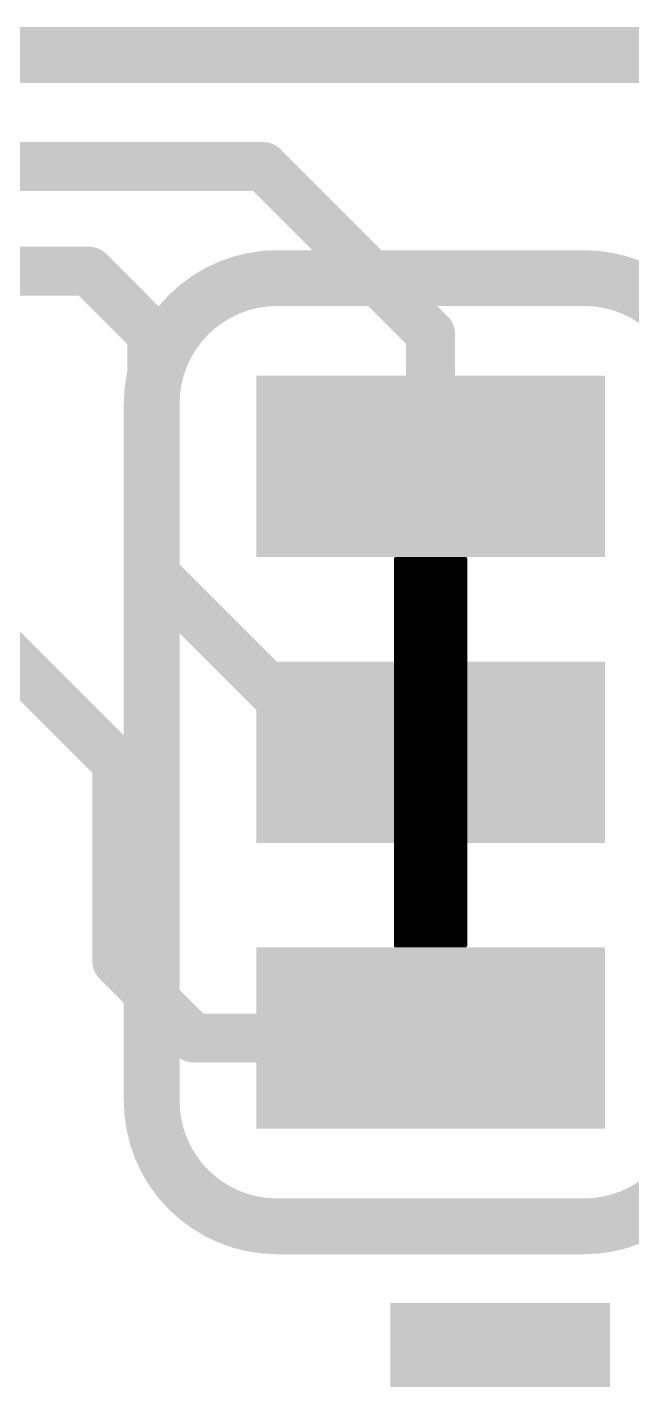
# Model space of a CAD drawing. Extents: x -42 to 65, y -11 to 21.
# Drawn here: x 3.864 to 6.068, y 12.953 to 17.882 of the extents above; entities that cross this region are included whole.
import ezdxf

# ---------------------------------------------------------------- set-up
doc = ezdxf.new("R2010")
doc.units = 0
for name, color, linetype in [('1', 12, 'CONTINUOUS'), ('16', 132, 'CONTINUOUS'), ('20', 31, 'CONTINUOUS'), ('21', 41, 'CONTINUOUS'), ('23', 53, 'CONTINUOUS')]:
    doc.layers.add(name, color=color, linetype=linetype)

# ---------------------------------------------------------------- blocks, each defined once
blk = doc.blocks.new('RECT')
blk.add_solid([(-0.5, -0.5), (0.5, -0.5), (-0.5, 0.5), (0.5, 0.5)])

msp = doc.modelspace()

# ---------------------------------------------------------------- linework, layer by layer
at = {"layer": '1'}
for points, const_width in [([(0, 17.78), (13.97, 17.78)], 0.2032), ([(1.8796, 17.3736), (4.7244, 17.3736)], 0.1778), ([(4.7244, 17.3736), (5.334, 16.764)], 0.1778), ([(2.6416, 16.9926), (4.0894, 16.9926)], 0.1778), ([(4.0894, 16.9926), (4.318, 16.764)], 0.1778), ([(4.318, 16.764), (4.318, 15.9004)], 0.1778), ([(5.334, 16.764), (5.334, 16.2814)], 0.1778), ([(3.302, 16.09), (4.191, 15.201)], 0.1778), ([(4.318, 15.9004), (4.9784, 15.24)], 0.1778), ([(5.207, 14.5352), (5.207, 15.9449)], 0.0127), ([(5.207, 15.9449), (5.461, 15.9449)], 0.0127), ([(5.207, 15.9385), (5.461, 15.9385)], 0.0127), ([(5.207, 15.9258), (5.461, 15.9258)], 0.0127), ([(5.207, 15.9131), (5.461, 15.9131)], 0.0127), ([(5.461, 15.9449), (5.461, 14.5352)], 0.0127), ([(5.207, 15.9004), (5.461, 15.9004)], 0.0127), ([(5.207, 15.8877), (5.461, 15.8877)], 0.0127), ([(5.207, 15.875), (5.461, 15.875)], 0.0127), ([(5.207, 15.8623), (5.461, 15.8623)], 0.0127), ([(5.207, 15.8496), (5.461, 15.8496)], 0.0127), ([(5.207, 15.8369), (5.461, 15.8369)], 0.0127), ([(5.207, 15.8242), (5.461, 15.8242)], 0.0127), ([(5.207, 15.8115), (5.461, 15.8115)], 0.0127), ([(5.207, 15.7988), (5.461, 15.7988)], 0.0127), ([(5.207, 15.7861), (5.461, 15.7861)], 0.0127), ([(5.207, 15.7734), (5.461, 15.7734)], 0.0127), ([(5.207, 15.7607), (5.461, 15.7607)], 0.0127), ([(5.207, 15.748), (5.461, 15.748)], 0.0127), ([(5.207, 15.7353), (5.461, 15.7353)], 0.0127), ([(5.207, 15.7226), (5.461, 15.7226)], 0.0127), ([(5.207, 15.7099), (5.461, 15.7099)], 0.0127), ([(5.207, 15.6972), (5.461, 15.6972)], 0.0127), ([(5.207, 15.6845), (5.461, 15.6845)], 0.0127), ([(5.207, 15.6718), (5.461, 15.6718)], 0.0127), ([(5.207, 15.6591), (5.461, 15.6591)], 0.0127), ([(5.207, 15.6464), (5.461, 15.6464)], 0.0127), ([(5.207, 15.6337), (5.461, 15.6337)], 0.0127), ([(5.207, 15.621), (5.461, 15.621)], 0.0127), ([(5.207, 15.6083), (5.461, 15.6083)], 0.0127), ([(5.207, 15.5956), (5.461, 15.5956)], 0.0127), ([(5.207, 15.5829), (5.461, 15.5829)], 0.0127), ([(5.207, 15.5702), (5.461, 15.5702)], 0.0127), ([(5.207, 15.5575), (5.461, 15.5575)], 0.0127), ([(5.207, 15.5448), (5.461, 15.5448)], 0.0127), ([(5.207, 15.5321), (5.461, 15.5321)], 0.0127), ([(5.207, 15.5194), (5.461, 15.5194)], 0.0127), ([(5.207, 15.5067), (5.461, 15.5067)], 0.0127), ([(5.207, 15.494), (5.461, 15.494)], 0.0127), ([(5.207, 15.4813), (5.461, 15.4813)], 0.0127), ([(5.207, 15.4686), (5.461, 15.4686)], 0.0127), ([(5.207, 15.4559), (5.461, 15.4559)], 0.0127), ([(5.207, 15.4432), (5.461, 15.4432)], 0.0127), ([(5.207, 15.4305), (5.461, 15.4305)], 0.0127), ([(5.207, 15.4178), (5.461, 15.4178)], 0.0127), ([(5.207, 15.4051), (5.461, 15.4051)], 0.0127), ([(5.207, 15.3924), (5.461, 15.3924)], 0.0127), ([(5.207, 15.3797), (5.461, 15.3797)], 0.0127), ([(4.9784, 15.24), (5.334, 15.24)], 0.1778), ([(5.207, 15.367), (5.461, 15.367)], 0.0127), ([(5.207, 15.3543), (5.461, 15.3543)], 0.0127), ([(5.207, 15.3416), (5.461, 15.3416)], 0.0127), ([(5.207, 15.3289), (5.461, 15.3289)], 0.0127), ([(4.191, 15.201), (4.191, 14.478)], 0.1778), ([(5.207, 15.3162), (5.461, 15.3162)], 0.0127), ([(5.207, 15.3035), (5.461, 15.3035)], 0.0127), ([(5.207, 15.2908), (5.461, 15.2908)], 0.0127), ([(5.207, 15.2781), (5.461, 15.2781)], 0.0127), ([(5.207, 15.2654), (5.461, 15.2654)], 0.0127), ([(5.207, 15.2527), (5.461, 15.2527)], 0.0127), ([(5.207, 15.24), (5.461, 15.24)], 0.0127), ([(5.207, 15.2273), (5.461, 15.2273)], 0.0127), ([(5.207, 15.2146), (5.461, 15.2146)], 0.0127), ([(5.207, 15.2019), (5.461, 15.2019)], 0.0127), ([(5.207, 15.1892), (5.461, 15.1892)], 0.0127), ([(5.207, 15.1765), (5.461, 15.1765)], 0.0127), ([(5.207, 15.1638), (5.461, 15.1638)], 0.0127), ([(5.207, 15.1511), (5.461, 15.1511)], 0.0127), ([(5.207, 15.1384), (5.461, 15.1384)], 0.0127), ([(5.207, 15.1257), (5.461, 15.1257)], 0.0127), ([(5.207, 15.113), (5.461, 15.113)], 0.0127), ([(5.207, 15.1003), (5.461, 15.1003)], 0.0127), ([(5.207, 15.0876), (5.461, 15.0876)], 0.0127), ([(5.207, 15.0749), (5.461, 15.0749)], 0.0127), ([(5.207, 15.0622), (5.461, 15.0622)], 0.0127), ([(5.207, 15.0495), (5.461, 15.0495)], 0.0127), ([(5.207, 15.0368), (5.461, 15.0368)], 0.0127), ([(5.207, 15.0241), (5.461, 15.0241)], 0.0127), ([(5.207, 15.0114), (5.461, 15.0114)], 0.0127), ([(5.207, 14.9987), (5.461, 14.9987)], 0.0127), ([(5.207, 14.986), (5.461, 14.986)], 0.0127), ([(5.207, 14.9733), (5.461, 14.9733)], 0.0127), ([(5.207, 14.9606), (5.461, 14.9606)], 0.0127), ([(5.207, 14.9479), (5.461, 14.9479)], 0.0127), ([(5.207, 14.9352), (5.461, 14.9352)], 0.0127), ([(5.207, 14.9225), (5.461, 14.9225)], 0.0127), ([(5.207, 14.9098), (5.461, 14.9098)], 0.0127), ([(5.207, 14.8971), (5.461, 14.8971)], 0.0127), ([(5.207, 14.8844), (5.461, 14.8844)], 0.0127), ([(5.207, 14.8717), (5.461, 14.8717)], 0.0127), ([(5.207, 14.859), (5.461, 14.859)], 0.0127), ([(5.207, 14.8463), (5.461, 14.8463)], 0.0127), ([(5.207, 14.8336), (5.461, 14.8336)], 0.0127), ([(5.207, 14.8209), (5.461, 14.8209)], 0.0127), ([(5.207, 14.8082), (5.461, 14.8082)], 0.0127), ([(5.207, 14.7955), (5.461, 14.7955)], 0.0127), ([(5.207, 14.7828), (5.461, 14.7828)], 0.0127), ([(5.207, 14.7701), (5.461, 14.7701)], 0.0127), ([(5.207, 14.7574), (5.461, 14.7574)], 0.0127), ([(5.207, 14.7447), (5.461, 14.7447)], 0.0127), ([(5.207, 14.732), (5.461, 14.732)], 0.0127), ([(5.207, 14.7193), (5.461, 14.7193)], 0.0127), ([(5.207, 14.7066), (5.461, 14.7066)], 0.0127), ([(5.207, 14.6939), (5.461, 14.6939)], 0.0127), ([(5.207, 14.6812), (5.461, 14.6812)], 0.0127), ([(5.207, 14.6685), (5.461, 14.6685)], 0.0127), ([(5.207, 14.6558), (5.461, 14.6558)], 0.0127), ([(5.207, 14.6431), (5.461, 14.6431)], 0.0127), ([(5.207, 14.6304), (5.461, 14.6304)], 0.0127), ([(5.207, 14.6177), (5.461, 14.6177)], 0.0127), ([(5.207, 14.605), (5.461, 14.605)], 0.0127), ([(5.207, 14.5923), (5.461, 14.5923)], 0.0127), ([(4.191, 14.478), (4.4704, 14.1986)], 0.1778), ([(5.207, 14.5796), (5.461, 14.5796)], 0.0127), ([(5.207, 14.5669), (5.461, 14.5669)], 0.0127), ([(5.207, 14.5542), (5.461, 14.5542)], 0.0127), ([(5.207, 14.5415), (5.461, 14.5415)], 0.0127), ([(5.461, 14.5352), (5.207, 14.5352)], 0.0127), ([(4.4704, 14.1986), (5.334, 14.1986)], 0.1778)]:
    msp.add_lwpolyline(points, dxfattribs=dict(at, const_width=const_width))
for points, const_width in [([(4.7558, 17.405, 1), (4.693, 17.3422)], 0.0889), ([(4.7244, 17.3291, 1), (4.7244, 17.4181)], 0.0889), ([(4.1208, 17.024, 1), (4.058, 16.9612)], 0.0889), ([(4.0894, 16.9481, 1), (4.0894, 17.0371)], 0.0889), ([(4.3625, 16.764, 1), (4.2736, 16.764)], 0.0889), ([(4.2866, 16.7326, 1), (4.3494, 16.7954)], 0.0889), ([(5.3785, 16.764, 1), (5.2896, 16.764)], 0.0889), ([(5.3026, 16.7326, 1), (5.3654, 16.7954)], 0.0889), ([(5.2896, 16.2814, 1), (5.3785, 16.2814)], 0.0889), ([(4.3494, 15.9318, 1), (4.2866, 15.869)], 0.0889), ([(4.2736, 15.9004, 1), (4.3625, 15.9004)], 0.0889), ([(5.2102, 15.9449, 1), (5.2038, 15.9449)], 0.0064), ([(5.207, 15.9417, 1), (5.207, 15.9353)], 0.0064), ([(5.207, 15.929, 1), (5.207, 15.9226)], 0.0064), ([(5.207, 15.9163, 1), (5.207, 15.9099)], 0.0064), ([(5.207, 15.948, 1), (5.207, 15.9417)], 0.0064), ([(5.4642, 15.9449, 1), (5.4578, 15.9449)], 0.0064), ([(5.461, 15.9417, 1), (5.461, 15.948)], 0.0064), ([(5.461, 15.9353, 1), (5.461, 15.9417)], 0.0064), ([(5.461, 15.9226, 1), (5.461, 15.929)], 0.0064), ([(5.461, 15.9099, 1), (5.461, 15.9163)], 0.0064), ([(5.207, 15.9036, 1), (5.207, 15.8972)], 0.0064), ([(5.207, 15.8909, 1), (5.207, 15.8845)], 0.0064), ([(5.207, 15.8782, 1), (5.207, 15.8718)], 0.0064), ([(5.461, 15.8972, 1), (5.461, 15.9036)], 0.0064), ([(5.461, 15.8845, 1), (5.461, 15.8909)], 0.0064), ([(5.461, 15.8718, 1), (5.461, 15.8782)], 0.0064), ([(5.207, 15.8655, 1), (5.207, 15.8591)], 0.0064), ([(5.207, 15.8528, 1), (5.207, 15.8464)], 0.0064), ([(5.207, 15.8401, 1), (5.207, 15.8337)], 0.0064), ([(5.207, 15.8274, 1), (5.207, 15.821)], 0.0064), ([(5.461, 15.8591, 1), (5.461, 15.8655)], 0.0064), ([(5.461, 15.8464, 1), (5.461, 15.8528)], 0.0064), ([(5.461, 15.8337, 1), (5.461, 15.8401)], 0.0064), ([(5.461, 15.821, 1), (5.461, 15.8274)], 0.0064), ([(5.207, 15.8147, 1), (5.207, 15.8083)], 0.0064), ([(5.207, 15.802, 1), (5.207, 15.7956)], 0.0064), ([(5.207, 15.7893, 1), (5.207, 15.7829)], 0.0064), ([(5.207, 15.7766, 1), (5.207, 15.7702)], 0.0064), ([(5.461, 15.8083, 1), (5.461, 15.8147)], 0.0064), ([(5.461, 15.7956, 1), (5.461, 15.802)], 0.0064), ([(5.461, 15.7829, 1), (5.461, 15.7893)], 0.0064), ([(5.461, 15.7702, 1), (5.461, 15.7766)], 0.0064), ([(5.207, 15.7639, 1), (5.207, 15.7575)], 0.0064), ([(5.207, 15.7512, 1), (5.207, 15.7448)], 0.0064), ([(5.207, 15.7385, 1), (5.207, 15.7321)], 0.0064), ([(5.207, 15.7258, 1), (5.207, 15.7194)], 0.0064), ([(5.461, 15.7575, 1), (5.461, 15.7639)], 0.0064), ([(5.461, 15.7448, 1), (5.461, 15.7512)], 0.0064), ([(5.461, 15.7321, 1), (5.461, 15.7385)], 0.0064), ([(5.461, 15.7194, 1), (5.461, 15.7258)], 0.0064), ([(5.207, 15.7131, 1), (5.207, 15.7067)], 0.0064), ([(5.207, 15.7004, 1), (5.207, 15.694)], 0.0064), ([(5.207, 15.6877, 1), (5.207, 15.6813)], 0.0064), ([(5.207, 15.675, 1), (5.207, 15.6686)], 0.0064), ([(5.461, 15.7067, 1), (5.461, 15.7131)], 0.0064), ([(5.461, 15.694, 1), (5.461, 15.7004)], 0.0064), ([(5.461, 15.6813, 1), (5.461, 15.6877)], 0.0064), ([(5.461, 15.6686, 1), (5.461, 15.675)], 0.0064), ([(5.207, 15.6623, 1), (5.207, 15.6559)], 0.0064), ([(5.207, 15.6496, 1), (5.207, 15.6432)], 0.0064), ([(5.207, 15.6369, 1), (5.207, 15.6305)], 0.0064), ([(5.207, 15.6242, 1), (5.207, 15.6178)], 0.0064), ([(5.461, 15.6559, 1), (5.461, 15.6623)], 0.0064), ([(5.461, 15.6432, 1), (5.461, 15.6496)], 0.0064), ([(5.461, 15.6305, 1), (5.461, 15.6369)], 0.0064), ([(5.461, 15.6178, 1), (5.461, 15.6242)], 0.0064), ([(5.207, 15.6115, 1), (5.207, 15.6051)], 0.0064), ([(5.207, 15.5988, 1), (5.207, 15.5924)], 0.0064), ([(5.207, 15.5861, 1), (5.207, 15.5797)], 0.0064), ([(5.207, 15.5734, 1), (5.207, 15.567)], 0.0064), ([(5.461, 15.6051, 1), (5.461, 15.6115)], 0.0064), ([(5.461, 15.5924, 1), (5.461, 15.5988)], 0.0064), ([(5.461, 15.5797, 1), (5.461, 15.5861)], 0.0064), ([(5.461, 15.567, 1), (5.461, 15.5734)], 0.0064), ([(5.207, 15.5607, 1), (5.207, 15.5543)], 0.0064), ([(5.207, 15.548, 1), (5.207, 15.5416)], 0.0064), ([(5.207, 15.5353, 1), (5.207, 15.5289)], 0.0064), ([(5.207, 15.5226, 1), (5.207, 15.5162)], 0.0064), ([(5.461, 15.5543, 1), (5.461, 15.5607)], 0.0064), ([(5.461, 15.5416, 1), (5.461, 15.548)], 0.0064), ([(5.461, 15.5289, 1), (5.461, 15.5353)], 0.0064), ([(5.461, 15.5162, 1), (5.461, 15.5226)], 0.0064), ([(5.207, 15.5099, 1), (5.207, 15.5035)], 0.0064), ([(5.207, 15.4972, 1), (5.207, 15.4908)], 0.0064), ([(5.207, 15.4845, 1), (5.207, 15.4781)], 0.0064), ([(5.207, 15.4718, 1), (5.207, 15.4654)], 0.0064), ([(5.461, 15.5035, 1), (5.461, 15.5099)], 0.0064), ([(5.461, 15.4908, 1), (5.461, 15.4972)], 0.0064), ([(5.461, 15.4781, 1), (5.461, 15.4845)], 0.0064), ([(5.461, 15.4654, 1), (5.461, 15.4718)], 0.0064), ([(5.207, 15.4591, 1), (5.207, 15.4527)], 0.0064), ([(5.207, 15.4464, 1), (5.207, 15.44)], 0.0064), ([(5.207, 15.4337, 1), (5.207, 15.4273)], 0.0064), ([(5.461, 15.4527, 1), (5.461, 15.4591)], 0.0064), ([(5.461, 15.44, 1), (5.461, 15.4464)], 0.0064), ([(5.461, 15.4273, 1), (5.461, 15.4337)], 0.0064), ([(5.207, 15.421, 1), (5.207, 15.4146)], 0.0064), ([(5.207, 15.4083, 1), (5.207, 15.4019)], 0.0064), ([(5.207, 15.3956, 1), (5.207, 15.3892)], 0.0064), ([(5.207, 15.3829, 1), (5.207, 15.3765)], 0.0064), ([(5.461, 15.4146, 1), (5.461, 15.421)], 0.0064), ([(5.461, 15.4019, 1), (5.461, 15.4083)], 0.0064), ([(5.461, 15.3892, 1), (5.461, 15.3956)], 0.0064), ([(5.461, 15.3765, 1), (5.461, 15.3829)], 0.0064), ([(4.9784, 15.2844, 1), (4.9784, 15.1956)], 0.0889), ([(5.207, 15.3702, 1), (5.207, 15.3638)], 0.0064), ([(5.207, 15.3575, 1), (5.207, 15.3511)], 0.0064), ([(5.207, 15.3448, 1), (5.207, 15.3384)], 0.0064), ([(5.207, 15.3321, 1), (5.207, 15.3257)], 0.0064), ([(5.334, 15.1956, 1), (5.334, 15.2844)], 0.0889), ([(5.461, 15.3638, 1), (5.461, 15.3702)], 0.0064), ([(5.461, 15.3511, 1), (5.461, 15.3575)], 0.0064), ([(5.461, 15.3384, 1), (5.461, 15.3448)], 0.0064), ([(5.461, 15.3257, 1), (5.461, 15.3321)], 0.0064), ([(4.2355, 15.201, 1), (4.1465, 15.201)], 0.0889), ([(4.947, 15.2086, 1), (5.0098, 15.2714)], 0.0889), ([(5.207, 15.3194, 1), (5.207, 15.313)], 0.0064), ([(5.207, 15.3067, 1), (5.207, 15.3003)], 0.0064), ([(5.207, 15.294, 1), (5.207, 15.2876)], 0.0064), ([(5.207, 15.2813, 1), (5.207, 15.2749)], 0.0064), ([(5.461, 15.313, 1), (5.461, 15.3194)], 0.0064), ([(5.461, 15.3003, 1), (5.461, 15.3067)], 0.0064), ([(5.461, 15.2876, 1), (5.461, 15.294)], 0.0064), ([(5.461, 15.2749, 1), (5.461, 15.2813)], 0.0064), ([(4.1596, 15.1696, 1), (4.2224, 15.2324)], 0.0889), ([(5.207, 15.2686, 1), (5.207, 15.2622)], 0.0064), ([(5.207, 15.2559, 1), (5.207, 15.2495)], 0.0064), ([(5.207, 15.2432, 1), (5.207, 15.2368)], 0.0064), ([(5.207, 15.2305, 1), (5.207, 15.2241)], 0.0064), ([(5.461, 15.2622, 1), (5.461, 15.2686)], 0.0064), ([(5.461, 15.2495, 1), (5.461, 15.2559)], 0.0064), ([(5.461, 15.2368, 1), (5.461, 15.2432)], 0.0064), ([(5.461, 15.2241, 1), (5.461, 15.2305)], 0.0064), ([(5.207, 15.2178, 1), (5.207, 15.2114)], 0.0064), ([(5.207, 15.2051, 1), (5.207, 15.1987)], 0.0064), ([(5.207, 15.1924, 1), (5.207, 15.186)], 0.0064), ([(5.207, 15.1797, 1), (5.207, 15.1733)], 0.0064), ([(5.461, 15.2114, 1), (5.461, 15.2178)], 0.0064), ([(5.461, 15.1987, 1), (5.461, 15.2051)], 0.0064), ([(5.461, 15.186, 1), (5.461, 15.1924)], 0.0064), ([(5.461, 15.1733, 1), (5.461, 15.1797)], 0.0064), ([(5.207, 15.167, 1), (5.207, 15.1606)], 0.0064), ([(5.207, 15.1543, 1), (5.207, 15.1479)], 0.0064), ([(5.207, 15.1416, 1), (5.207, 15.1352)], 0.0064), ([(5.207, 15.1289, 1), (5.207, 15.1225)], 0.0064), ([(5.461, 15.1606, 1), (5.461, 15.167)], 0.0064), ([(5.461, 15.1479, 1), (5.461, 15.1543)], 0.0064), ([(5.461, 15.1352, 1), (5.461, 15.1416)], 0.0064), ([(5.461, 15.1225, 1), (5.461, 15.1289)], 0.0064), ([(5.207, 15.1162, 1), (5.207, 15.1098)], 0.0064), ([(5.207, 15.1035, 1), (5.207, 15.0971)], 0.0064), ([(5.207, 15.0908, 1), (5.207, 15.0844)], 0.0064), ([(5.207, 15.0781, 1), (5.207, 15.0717)], 0.0064), ([(5.461, 15.1098, 1), (5.461, 15.1162)], 0.0064), ([(5.461, 15.0971, 1), (5.461, 15.1035)], 0.0064), ([(5.461, 15.0844, 1), (5.461, 15.0908)], 0.0064), ([(5.461, 15.0717, 1), (5.461, 15.0781)], 0.0064), ([(5.207, 15.0654, 1), (5.207, 15.059)], 0.0064), ([(5.207, 15.0527, 1), (5.207, 15.0463)], 0.0064), ([(5.207, 15.04, 1), (5.207, 15.0336)], 0.0064), ([(5.461, 15.059, 1), (5.461, 15.0654)], 0.0064), ([(5.461, 15.0463, 1), (5.461, 15.0527)], 0.0064), ([(5.461, 15.0336, 1), (5.461, 15.04)], 0.0064), ([(5.207, 15.0273, 1), (5.207, 15.0209)], 0.0064), ([(5.207, 15.0146, 1), (5.207, 15.0082)], 0.0064), ([(5.207, 15.0019, 1), (5.207, 14.9955)], 0.0064), ([(5.207, 14.9892, 1), (5.207, 14.9828)], 0.0064), ([(5.461, 15.0209, 1), (5.461, 15.0273)], 0.0064), ([(5.461, 15.0082, 1), (5.461, 15.0146)], 0.0064), ([(5.461, 14.9955, 1), (5.461, 15.0019)], 0.0064), ([(5.461, 14.9828, 1), (5.461, 14.9892)], 0.0064), ([(5.207, 14.9765, 1), (5.207, 14.9701)], 0.0064), ([(5.207, 14.9638, 1), (5.207, 14.9574)], 0.0064), ([(5.207, 14.9511, 1), (5.207, 14.9447)], 0.0064), ([(5.207, 14.9384, 1), (5.207, 14.932)], 0.0064), ([(5.461, 14.9701, 1), (5.461, 14.9765)], 0.0064), ([(5.461, 14.9574, 1), (5.461, 14.9638)], 0.0064), ([(5.461, 14.9447, 1), (5.461, 14.9511)], 0.0064), ([(5.461, 14.932, 1), (5.461, 14.9384)], 0.0064), ([(5.207, 14.9257, 1), (5.207, 14.9193)], 0.0064), ([(5.207, 14.913, 1), (5.207, 14.9066)], 0.0064), ([(5.207, 14.9003, 1), (5.207, 14.8939)], 0.0064), ([(5.207, 14.8876, 1), (5.207, 14.8812)], 0.0064), ([(5.461, 14.9193, 1), (5.461, 14.9257)], 0.0064), ([(5.461, 14.9066, 1), (5.461, 14.913)], 0.0064), ([(5.461, 14.8939, 1), (5.461, 14.9003)], 0.0064), ([(5.461, 14.8812, 1), (5.461, 14.8876)], 0.0064), ([(5.207, 14.8749, 1), (5.207, 14.8685)], 0.0064), ([(5.207, 14.8622, 1), (5.207, 14.8558)], 0.0064), ([(5.207, 14.8495, 1), (5.207, 14.8431)], 0.0064), ([(5.207, 14.8368, 1), (5.207, 14.8304)], 0.0064), ([(5.461, 14.8685, 1), (5.461, 14.8749)], 0.0064), ([(5.461, 14.8558, 1), (5.461, 14.8622)], 0.0064), ([(5.461, 14.8431, 1), (5.461, 14.8495)], 0.0064), ([(5.461, 14.8304, 1), (5.461, 14.8368)], 0.0064), ([(5.207, 14.8241, 1), (5.207, 14.8177)], 0.0064), ([(5.207, 14.8114, 1), (5.207, 14.805)], 0.0064), ([(5.207, 14.7987, 1), (5.207, 14.7923)], 0.0064), ([(5.207, 14.786, 1), (5.207, 14.7796)], 0.0064), ([(5.461, 14.8177, 1), (5.461, 14.8241)], 0.0064), ([(5.461, 14.805, 1), (5.461, 14.8114)], 0.0064), ([(5.461, 14.7923, 1), (5.461, 14.7987)], 0.0064), ([(5.461, 14.7796, 1), (5.461, 14.786)], 0.0064), ([(5.207, 14.7733, 1), (5.207, 14.7669)], 0.0064), ([(5.207, 14.7606, 1), (5.207, 14.7542)], 0.0064), ([(5.207, 14.7479, 1), (5.207, 14.7415)], 0.0064), ([(5.207, 14.7352, 1), (5.207, 14.7288)], 0.0064), ([(5.461, 14.7669, 1), (5.461, 14.7733)], 0.0064), ([(5.461, 14.7542, 1), (5.461, 14.7606)], 0.0064), ([(5.461, 14.7415, 1), (5.461, 14.7479)], 0.0064), ([(5.461, 14.7288, 1), (5.461, 14.7352)], 0.0064), ([(5.207, 14.7225, 1), (5.207, 14.7161)], 0.0064), ([(5.207, 14.7098, 1), (5.207, 14.7034)], 0.0064), ([(5.207, 14.6971, 1), (5.207, 14.6907)], 0.0064), ([(5.207, 14.6844, 1), (5.207, 14.678)], 0.0064), ([(5.461, 14.7161, 1), (5.461, 14.7225)], 0.0064), ([(5.461, 14.7034, 1), (5.461, 14.7098)], 0.0064), ([(5.461, 14.6907, 1), (5.461, 14.6971)], 0.0064), ([(5.461, 14.678, 1), (5.461, 14.6844)], 0.0064), ([(5.207, 14.6717, 1), (5.207, 14.6653)], 0.0064), ([(5.207, 14.659, 1), (5.207, 14.6526)], 0.0064), ([(5.207, 14.6463, 1), (5.207, 14.6399)], 0.0064), ([(5.461, 14.6653, 1), (5.461, 14.6717)], 0.0064), ([(5.461, 14.6526, 1), (5.461, 14.659)], 0.0064), ([(5.461, 14.6399, 1), (5.461, 14.6463)], 0.0064), ([(5.207, 14.6336, 1), (5.207, 14.6272)], 0.0064), ([(5.207, 14.6209, 1), (5.207, 14.6145)], 0.0064), ([(5.207, 14.6082, 1), (5.207, 14.6018)], 0.0064), ([(5.207, 14.5955, 1), (5.207, 14.5891)], 0.0064), ([(5.461, 14.6272, 1), (5.461, 14.6336)], 0.0064), ([(5.461, 14.6145, 1), (5.461, 14.6209)], 0.0064), ([(5.461, 14.6018, 1), (5.461, 14.6082)], 0.0064), ([(5.461, 14.5891, 1), (5.461, 14.5955)], 0.0064), ([(4.2224, 14.5094, 1), (4.1596, 14.4466)], 0.0889), ([(5.207, 14.5828, 1), (5.207, 14.5764)], 0.0064), ([(5.207, 14.5701, 1), (5.207, 14.5637)], 0.0064), ([(5.207, 14.5574, 1), (5.207, 14.551)], 0.0064), ([(5.207, 14.5447, 1), (5.207, 14.5383)], 0.0064), ([(5.207, 14.5383, 1), (5.207, 14.532)], 0.0064), ([(5.461, 14.5764, 1), (5.461, 14.5828)], 0.0064), ([(5.461, 14.5637, 1), (5.461, 14.5701)], 0.0064), ([(5.461, 14.551, 1), (5.461, 14.5574)], 0.0064), ([(5.461, 14.5383, 1), (5.461, 14.5447)], 0.0064), ([(5.461, 14.532, 1), (5.461, 14.5383)], 0.0064), ([(4.1465, 14.478, 1), (4.2355, 14.478)], 0.0889), ([(5.2038, 14.5352, 1), (5.2102, 14.5352)], 0.0064), ([(5.4578, 14.5352, 1), (5.4642, 14.5352)], 0.0064), ([(4.4704, 14.2431, 1), (4.4704, 14.1542)], 0.0889), ([(4.439, 14.1672, 1), (4.5018, 14.23)], 0.0889), ([(5.334, 14.1542, 1), (5.334, 14.2431)], 0.0889)]:
    msp.add_lwpolyline(points, format="xyb", dxfattribs=dict(at, const_width=const_width))
at = {"layer": '16', "const_width": 0.2032}
msp.add_lwpolyline([(0, 17.78), (13.97, 17.78)], dxfattribs=at)
at = {"layer": '20', "const_width": 0.2032}
msp.add_lwpolyline([(0, 17.78), (13.97, 17.78)], dxfattribs=at)
at = {"layer": '21'}
for points, const_width in [([(4.7752, 16.9672, 0.4142), (4.318, 16.51)], 0.2032), ([(4.7752, 17.018, 1), (4.7752, 16.9164)], 0.1016), ([(4.7752, 16.9164, 1), (4.7752, 17.018)], 0.1016), ([(6.35, 16.51, 0.4142), (5.8928, 16.9672)], 0.2032), ([(5.8928, 17.018, 1), (5.8928, 16.9164)], 0.1016), ([(5.8928, 16.9164, 1), (5.8928, 17.018)], 0.1016), ([(4.3688, 16.51, 1), (4.2672, 16.51)], 0.1016), ([(4.2672, 16.51, 1), (4.3688, 16.51)], 0.1016), ([(4.318, 13.97, 0.4142), (4.7752, 13.5128)], 0.2032), ([(4.3688, 13.97, 1), (4.2672, 13.97)], 0.1016), ([(5.8928, 13.5128, 0.4142), (6.35, 13.97)], 0.2032), ([(4.2672, 13.97, 1), (4.3688, 13.97)], 0.1016), ([(4.7752, 13.5636, 1), (4.7752, 13.462)], 0.1016), ([(4.7752, 13.462, 1), (4.7752, 13.5636)], 0.1016), ([(5.8928, 13.5636, 1), (5.8928, 13.462)], 0.1016), ([(5.8928, 13.462, 1), (5.8928, 13.5636)], 0.1016)]:
    msp.add_lwpolyline(points, format="xyb", dxfattribs=dict(at, const_width=const_width))
at = {"layer": '21', "const_width": 0.2032}
for points in [[(5.8928, 16.9672), (4.7752, 16.9672)], [(4.318, 13.97), (4.318, 16.51)], [(5.8928, 13.5128), (4.7752, 13.5128)]]:
    msp.add_lwpolyline(points, dxfattribs=at)
at = {"layer": '23'}
msp.add_point((5.334, 15.24), dxfattribs=at)

# ---------------------------------------------------------------- block references
at = {"layer": '1', "xscale": 0.6604, "yscale": 1.27, "rotation": 90}
for p in [(5.334, 16.2814), (5.334, 15.24), (5.334, 14.1986)]:
    msp.add_blockref('RECT', p, dxfattribs=at)
at = {"layer": '1', "xscale": 0.8, "yscale": 0.9}
msp.add_blockref('RECT', (5.588, 12.784), dxfattribs=at)

doc.saveas('drawing.dxf')
